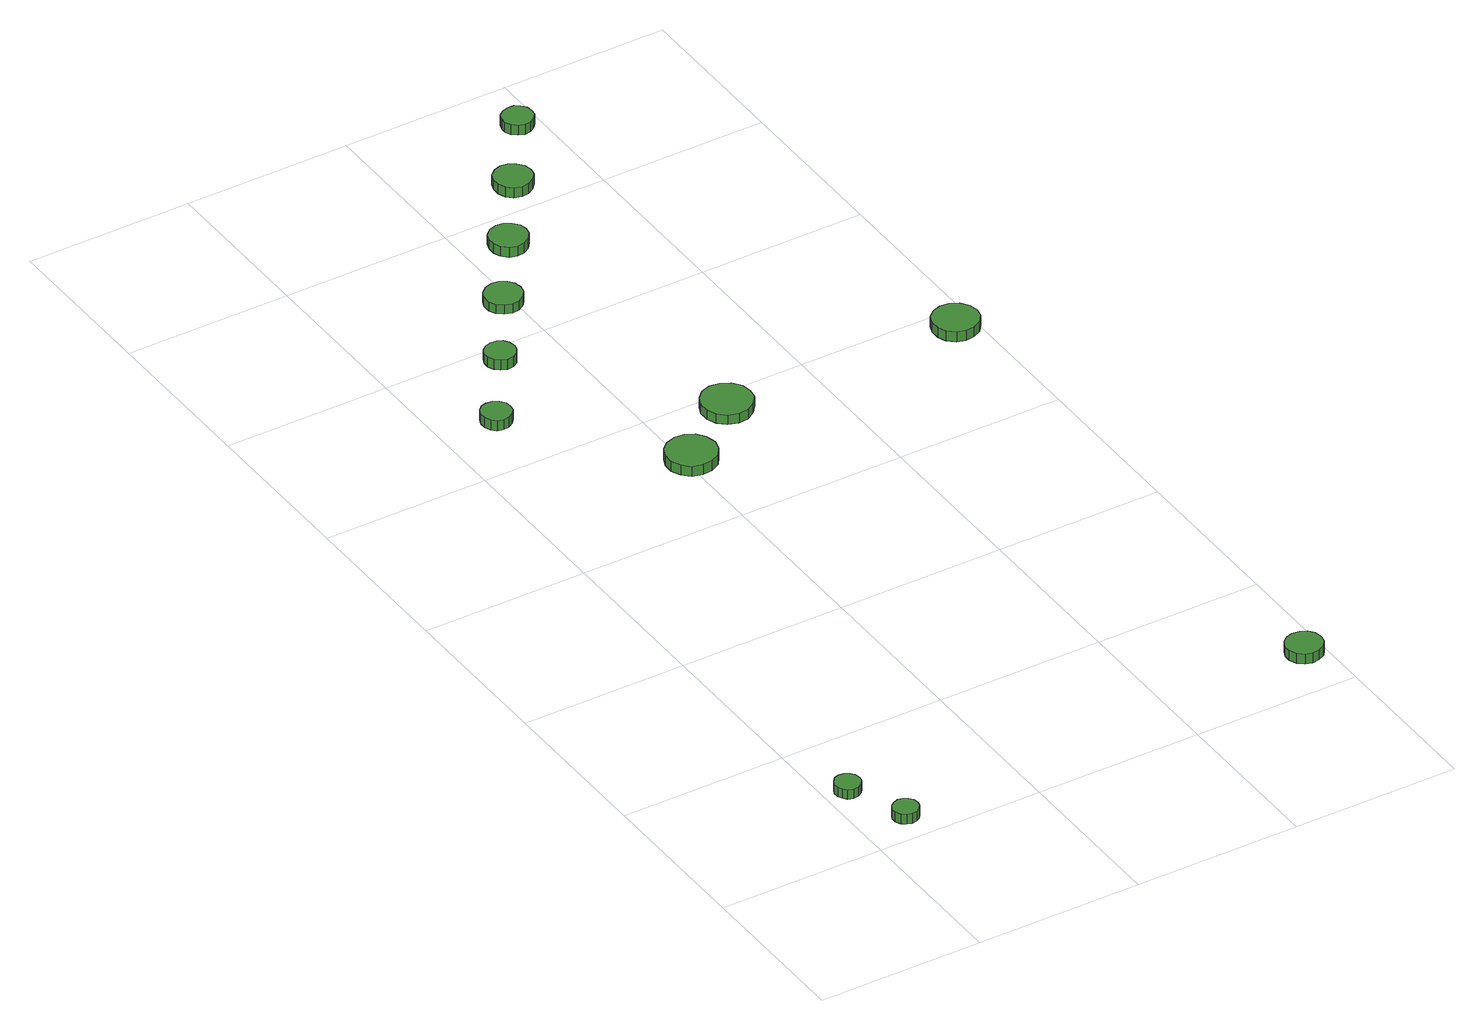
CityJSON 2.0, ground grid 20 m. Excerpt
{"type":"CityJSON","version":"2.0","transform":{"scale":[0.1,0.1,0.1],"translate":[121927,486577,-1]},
"CityObjects":{
"tree1":{"type":"SolitaryVegetationObject","attributes":{"function":"something"},"geometry":[{"type":"MultiSurface","lod":"1","boundaries":[[[0,1,2,3,4,5,6,7,8,9,10,11,12,13,14]],[[15,16,17,18,19,20,21,22,23,24,25,26,27,28,29]],[[0,29,28,1]],[[1,28,27,2]],[[2,27,26,3]],[[3,26,25,4]],[[4,25,24,5]],[[5,24,23,6]],[[6,23,22,7]],[[7,22,21,8]],[[8,21,20,9]],[[9,20,19,10]],[[10,19,18,11]],[[11,18,17,12]],[[12,17,16,13]],[[13,16,15,14]],[[14,15,29,0]]]}]},
"tree2":{"type":"SolitaryVegetationObject","attributes":{"function":"something"},"geometry":[{"type":"MultiSurface","lod":"1","boundaries":[[[30,31,32,33,34,35,36,37,38,39,40,41,42,43,44]],[[45,46,47,48,49,50,51,52,53,54,55,56,57,58,59]],[[30,59,58,31]],[[31,58,57,32]],[[32,57,56,33]],[[33,56,55,34]],[[34,55,54,35]],[[35,54,53,36]],[[36,53,52,37]],[[37,52,51,38]],[[38,51,50,39]],[[39,50,49,40]],[[40,49,48,41]],[[41,48,47,42]],[[42,47,46,43]],[[43,46,45,44]],[[44,45,59,30]]]}]},
"tree3":{"type":"SolitaryVegetationObject","attributes":{"function":"something"},"geometry":[{"type":"MultiSurface","lod":"1","boundaries":[[[60,61,62,63,64,65,66,67,68,69,70,71,72,73,74]],[[75,76,77,78,79,80,81,82,83,84,85,86,87,88,89]],[[60,89,88,61]],[[61,88,87,62]],[[62,87,86,63]],[[63,86,85,64]],[[64,85,84,65]],[[65,84,83,66]],[[66,83,82,67]],[[67,82,81,68]],[[68,81,80,69]],[[69,80,79,70]],[[70,79,78,71]],[[71,78,77,72]],[[72,77,76,73]],[[73,76,75,74]],[[74,75,89,60]]]}]},
"tree4":{"type":"SolitaryVegetationObject","attributes":{"function":"something"},"geometry":[{"type":"MultiSurface","lod":"1","boundaries":[[[90,91,92,93,94,95,96,97,98,99,100,101,102,103,104]],[[105,106,107,108,109,110,111,112,113,114,115,116,117,118,119]],[[90,119,118,91]],[[91,118,117,92]],[[92,117,116,93]],[[93,116,115,94]],[[94,115,114,95]],[[95,114,113,96]],[[96,113,112,97]],[[97,112,111,98]],[[98,111,110,99]],[[99,110,109,100]],[[100,109,108,101]],[[101,108,107,102]],[[102,107,106,103]],[[103,106,105,104]],[[104,105,119,90]]]}]},
"tree5":{"type":"SolitaryVegetationObject","attributes":{"function":"something"},"geometry":[{"type":"MultiSurface","lod":"1","boundaries":[[[120,121,122,123,124,125,126,127,128,129,130,131,132,133,134]],[[135,136,137,138,139,140,141,142,143,144,145,146,147,148,149]],[[120,149,148,121]],[[121,148,147,122]],[[122,147,146,123]],[[123,146,145,124]],[[124,145,144,125]],[[125,144,143,126]],[[126,143,142,127]],[[127,142,141,128]],[[128,141,140,129]],[[129,140,139,130]],[[130,139,138,131]],[[131,138,137,132]],[[132,137,136,133]],[[133,136,135,134]],[[134,135,149,120]]]}]},
"tree6":{"type":"SolitaryVegetationObject","attributes":{"function":"something"},"geometry":[{"type":"MultiSurface","lod":"1","boundaries":[[[150,151,152,153,154,155,156,157,158,159,160,161,162,163,164]],[[165,166,167,168,169,170,171,172,173,174,175,176,177,178,179]],[[150,179,178,151]],[[151,178,177,152]],[[152,177,176,153]],[[153,176,175,154]],[[154,175,174,155]],[[155,174,173,156]],[[156,173,172,157]],[[157,172,171,158]],[[158,171,170,159]],[[159,170,169,160]],[[160,169,168,161]],[[161,168,167,162]],[[162,167,166,163]],[[163,166,165,164]],[[164,165,179,150]]]}]},
"tree7":{"type":"SolitaryVegetationObject","attributes":{"function":"something"},"geometry":[{"type":"MultiSurface","lod":"1","boundaries":[[[180,181,182,183,184,185,186,187,188,189,190,191,192,193,194]],[[195,196,197,198,199,200,201,202,203,204,205,206,207,208,209]],[[180,209,208,181]],[[181,208,207,182]],[[182,207,206,183]],[[183,206,205,184]],[[184,205,204,185]],[[185,204,203,186]],[[186,203,202,187]],[[187,202,201,188]],[[188,201,200,189]],[[189,200,199,190]],[[190,199,198,191]],[[191,198,197,192]],[[192,197,196,193]],[[193,196,195,194]],[[194,195,209,180]]]}]},
"tree8":{"type":"SolitaryVegetationObject","attributes":{"function":"something"},"geometry":[{"type":"MultiSurface","lod":"1","boundaries":[[[210,211,212,213,214,215,216,217,218,219,220,221,222,223,224]],[[225,226,227,228,229,230,231,232,233,234,235,236,237,238,239]],[[210,239,238,211]],[[211,238,237,212]],[[212,237,236,213]],[[213,236,235,214]],[[214,235,234,215]],[[215,234,233,216]],[[216,233,232,217]],[[217,232,231,218]],[[218,231,230,219]],[[219,230,229,220]],[[220,229,228,221]],[[221,228,227,222]],[[222,227,226,223]],[[223,226,225,224]],[[224,225,239,210]]]}]},
"tree9":{"type":"SolitaryVegetationObject","attributes":{"function":"something"},"geometry":[{"type":"MultiSurface","lod":"1","boundaries":[[[240,241,242,243,244,245,246,247,248,249,250,251,252,253,254]],[[255,256,257,258,259,260,261,262,263,264,265,266,267,268,269]],[[240,269,268,241]],[[241,268,267,242]],[[242,267,266,243]],[[243,266,265,244]],[[244,265,264,245]],[[245,264,263,246]],[[246,263,262,247]],[[247,262,261,248]],[[248,261,260,249]],[[249,260,259,250]],[[250,259,258,251]],[[251,258,257,252]],[[252,257,256,253]],[[253,256,255,254]],[[254,255,269,240]]]}]},
"tree10":{"type":"SolitaryVegetationObject","attributes":{"function":"something"},"geometry":[{"type":"MultiSurface","lod":"1","boundaries":[[[270,271,272,273,274,275,276,277,278,279,280,281,282,283,284]],[[285,286,287,288,289,290,291,292,293,294,295,296,297,298,299]],[[270,299,298,271]],[[271,298,297,272]],[[272,297,296,273]],[[273,296,295,274]],[[274,295,294,275]],[[275,294,293,276]],[[276,293,292,277]],[[277,292,291,278]],[[278,291,290,279]],[[279,290,289,280]],[[280,289,288,281]],[[281,288,287,282]],[[282,287,286,283]],[[283,286,285,284]],[[284,285,299,270]]]}]},
"tree11":{"type":"SolitaryVegetationObject","attributes":{"function":"something"},"geometry":[{"type":"MultiSurface","lod":"1","boundaries":[[[300,301,302,303,304,305,306,307,308,309,310,311,312,313,314]],[[315,316,317,318,319,320,321,322,323,324,325,326,327,328,329]],[[300,329,328,301]],[[301,328,327,302]],[[302,327,326,303]],[[303,326,325,304]],[[304,325,324,305]],[[305,324,323,306]],[[306,323,322,307]],[[307,322,321,308]],[[308,321,320,309]],[[309,320,319,310]],[[310,319,318,311]],[[311,318,317,312]],[[312,317,316,313]],[[313,316,315,314]],[[314,315,329,300]]]}]},
"tree12":{"type":"SolitaryVegetationObject","attributes":{"function":"something"},"geometry":[{"type":"MultiSurface","lod":"1","boundaries":[[[330,331,332,333,334,335,336,337,338,339,340,341,342,343,344]],[[345,346,347,348,349,350,351,352,353,354,355,356,357,358,359]],[[330,359,358,331]],[[331,358,357,332]],[[332,357,356,333]],[[333,356,355,334]],[[334,355,354,335]],[[335,354,353,336]],[[336,353,352,337]],[[337,352,351,338]],[[338,351,350,339]],[[339,350,349,340]],[[340,349,348,341]],[[341,348,347,342]],[[342,347,346,343]],[[343,346,345,344]],[[344,345,359,330]]]}]}
},
"vertices":[
[34,97,29],[33,104,29],[29,109,29],[24,112,29],[17,113,29],[11,111,29],[7,106,29],[4,101,29],[4,94,29],[7,89,29],[11,84,29],[17,82,29],[24,83,29],[29,86,29],[33,91,29],[33,91,17],[29,86,17],[24,83,17],[17,82,17],[11,84,17],[7,89,17],[4,94,17],[4,101,17],[7,106,17],[11,111,17],[17,113,17],[24,112,17],[29,109,17],[33,104,17],[34,97,17],
[62,25,30],[61,31,30],[57,36,30],[52,39,30],[46,40,30],[40,38,30],[35,34,30],[32,28,30],[32,22,30],[35,16,30],[40,12,30],[46,10,30],[52,11,30],[57,14,30],[61,19,30],[61,19,17],[57,14,17],[52,11,17],[46,10,17],[40,12,17],[35,16,17],[32,22,17],[32,28,17],[35,34,17],[40,38,17],[46,40,17],[52,39,17],[57,36,17],[61,31,17],[62,25,17],
[80,876,27],[79,883,27],[74,889,27],[68,893,27],[60,894,27],[53,892,27],[48,887,27],[45,880,27],[45,872,27],[48,865,27],[53,860,27],[60,858,27],[68,859,27],[74,863,27],[79,869,27],[79,869,14],[74,863,14],[68,859,14],[60,858,14],[53,860,14],[48,865,14],[45,872,14],[45,880,14],[48,887,14],[53,892,14],[60,894,14],[68,893,14],[74,889,14],[79,883,14],[80,876,14],
[228,699,31],[225,712,31],[218,722,31],[207,728,31],[195,729,31],[183,725,31],[174,717,31],[169,706,31],[169,693,31],[174,682,31],[183,673,31],[195,670,31],[207,671,31],[218,677,31],[225,687,31],[225,687,18],[218,677,18],[207,671,18],[195,670,18],[183,673,18],[174,682,18],[169,693,18],[169,706,18],[174,717,18],[183,725,18],[195,729,18],[207,728,18],[218,722,18],[225,712,18],[228,699,18],
[145,971,24],[143,979,24],[139,985,24],[133,988,24],[125,989,24],[118,987,24],[112,982,24],[109,975,24],[109,968,24],[112,961,24],[118,956,24],[125,953,24],[133,954,24],[139,958,24],[143,964,24],[143,964,11],[139,958,11],[133,954,11],[125,953,11],[118,956,11],[112,961,11],[109,968,11],[109,975,11],[112,982,11],[118,987,11],[125,989,11],[133,988,11],[139,985,11],[143,979,11],[145,971,11],
[209,1061,22],[207,1070,22],[202,1077,22],[194,1082,22],[185,1083,22],[176,1080,22],[169,1074,22],[165,1066,22],[165,1056,22],[169,1048,22],[176,1042,22],[185,1039,22],[194,1040,22],[202,1045,22],[207,1052,22],[207,1052,10],[202,1045,10],[194,1040,10],[185,1039,10],[176,1042,10],[169,1048,10],[165,1056,10],[165,1066,10],[169,1074,10],[176,1080,10],[185,1083,10],[194,1082,10],[202,1077,10],[207,1070,10],[209,1061,10],
[310,759,31],[308,771,31],[300,781,31],[289,787,31],[277,789,31],[265,785,31],[256,776,31],[251,765,31],[251,753,31],[256,741,31],[265,733,31],[277,729,31],[289,730,31],[300,737,31],[308,747,31],[308,747,19],[300,737,19],[289,730,19],[277,729,19],[265,733,19],[256,741,19],[251,753,19],[251,765,19],[256,776,19],[265,785,19],[277,789,19],[289,787,19],[300,781,19],[308,771,19],[310,759,19],
[272,1151,20],[270,1160,20],[264,1167,20],[256,1172,20],[247,1173,20],[238,1170,20],[231,1164,20],[228,1155,20],[228,1146,20],[231,1138,20],[238,1131,20],[247,1128,20],[256,1129,20],[264,1134,20],[270,1142,20],[270,1142,7],[264,1134,7],[256,1129,7],[247,1128,7],[238,1131,7],[231,1138,7],[228,1146,7],[228,1155,7],[231,1164,7],[238,1170,7],[247,1173,7],[256,1172,7],[264,1167,7],[270,1160,7],[272,1151,7],
[599,67,18],[597,76,18],[592,83,18],[584,87,18],[575,88,18],[567,86,18],[560,80,18],[556,71,18],[556,63,18],[560,54,18],[567,48,18],[575,46,18],[584,47,18],[592,51,18],[597,58,18],[597,58,5],[592,51,5],[584,47,5],[575,46,5],[567,48,5],[560,54,5],[556,63,5],[556,71,5],[560,80,5],[567,86,5],[575,88,5],[584,87,5],[592,83,5],[597,76,5],[599,67,5],
[334,1240,20],[332,1250,20],[326,1257,20],[318,1262,20],[309,1263,20],[300,1260,20],[293,1254,20],[290,1245,20],[290,1236,20],[293,1227,20],[300,1221,20],[309,1218,20],[318,1219,20],[326,1224,20],[332,1231,20],[332,1231,7],[326,1224,7],[318,1219,7],[309,1218,7],[300,1221,7],[293,1227,7],[290,1236,7],[290,1245,7],[293,1254,7],[300,1260,7],[309,1263,7],[318,1262,7],[326,1257,7],[332,1250,7],[334,1240,7],
[392,1331,20],[391,1339,20],[386,1345,20],[380,1349,20],[372,1349,20],[365,1347,20],[359,1342,20],[356,1335,20],[356,1328,20],[359,1321,20],[365,1316,20],[372,1313,20],[380,1314,20],[386,1318,20],[391,1324,20],[391,1324,7],[386,1318,7],[380,1314,7],[372,1313,7],[365,1316,7],[359,1321,7],[356,1328,7],[356,1335,7],[359,1342,7],[365,1347,7],[372,1349,7],[380,1349,7],[386,1345,7],[391,1339,7],[392,1331,7],
[598,761,26],[596,772,26],[589,781,26],[579,787,26],[568,788,26],[558,785,26],[549,777,26],[545,767,26],[545,756,26],[549,746,26],[558,738,26],[568,735,26],[579,736,26],[589,741,26],[596,750,26],[596,750,13],[589,741,13],[579,736,13],[568,735,13],[558,738,13],[549,746,13],[545,756,13],[545,767,13],[549,777,13],[558,785,13],[568,788,13],[579,787,13],[589,781,13],[596,772,13],[598,761,13]
]}
